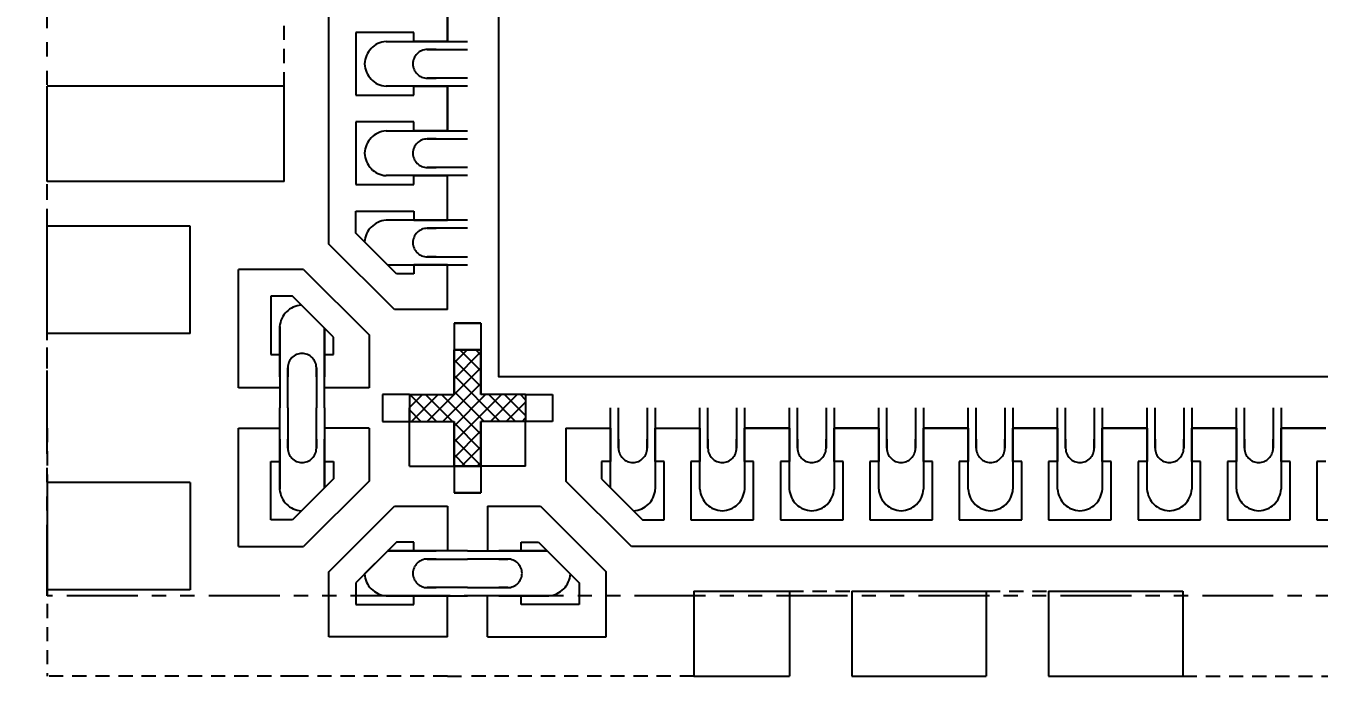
# Model space of a CAD drawing. Extents: x 0 to 864, y 0 to 559.
# Drawn here: x 340.79 to 355.26, y 249.16 to 256.49 of the extents above; entities that cross this region are included whole.
import ezdxf

# ---------------------------------------------------------------- set-up
doc = ezdxf.new("R2010")
doc.units = 0
doc.header["$LTSCALE"] = 12.7
doc.header["$MEASUREMENT"] = 0
doc.header["$PDMODE"] = 2
doc.linetypes.add('HIDDEN', pattern=[0.375, 0.25, -0.125])
doc.linetypes.add('PHANTOM', pattern=[2.5, 1.25, -0.25, 0.25, -0.25, 0.25, -0.25])
doc.layers.get('0').update_dxf_attribs({"linetype": 'CONTINUOUS'})
doc.layers.get('DEFPOINTS').update_dxf_attribs({"linetype": 'CONTINUOUS'})
for name, color, linetype in [('SH-01_DIM', 4, 'CONTINUOUS'), ('SH-01_HATCH', 10, 'CONTINUOUS'), ('SH-01_HIDDEN', 6, 'HIDDEN'), ('SH-01_MISC', 5, 'CONTINUOUS'), ('SH-01_OBJECT', 7, 'CONTINUOUS'), ('SH-01_PHANTOM', 1, 'PHANTOM')]:
    doc.layers.add(name, color=color, linetype=linetype)
doc.styles.get("Standard").update_dxf_attribs({"font": 'simplex.shx', "width": 0.82})
doc.dimstyles.new('STANDARD$0', dxfattribs={"dimtxt": 0.18, "dimasz": 0.18, "dimexe": 0.18, "dimexo": 0.0625, "dimgap": 0.09, "dimtad": 0, "dimtih": 1, "dimtoh": 1, "dimdec": 4, "dimzin": 0, "dimdsep": 46, "dimtxsty": 'Standard', "dimcen": 0.09, "dimadec": 0, "dimazin": 0, "dimtfac": 1, "dimtdec": 4, "dimtofl": 0, "dimtmove": 0, "dimatfit": 3, "dimfxl": 1, "dimtolj": 1, "dimtzin": 0, "dimarcsym": 0})

# ---------------------------------------------------------------- blocks, each defined once
blk = doc.blocks.new('_Open30')
at = {"color": 0, "lineweight": -2}
for p, q in [((-1, 0.2679), (0, 0)), ((0, 0), (-1, -0.2679)), ((0, 0), (-1, 0))]:
    blk.add_line(p, q, dxfattribs=at)
blk = doc.blocks.new('*D73')
at = {"layer": 'DEFPOINTS', "color": 0, "ltscale": 0.05, "transparency": 16777216}
for p in [(143.581, 254.717), (731.581, 254.717), (731.581, 212.675)]:
    blk.add_point(p, dxfattribs=at)
at = {"layer": 'SH-01_DIM', "ltscale": 0.05, "transparency": 16777216}
for p, q in [((143.581, 252.177), (143.581, 210.135)), ((731.581, 252.177), (731.581, 210.135)), ((146.756, 212.675), (431.027, 212.675)), ((728.406, 212.675), (442.306, 212.675))]:
    blk.add_line(p, q, dxfattribs=at)
at = {"layer": 'SH-01_DIM', "ltscale": 0.05, "transparency": 16777216, "xscale": 3.175000000000011, "yscale": 3.175000000000011, "zscale": 3.175000000000011, "rotation": 180}
blk.add_blockref('_Open30', (143.581, 212.675), dxfattribs=at)
at = {"layer": 'SH-01_DIM', "ltscale": 0.05, "transparency": 16777216, "xscale": 3.175000000000011, "yscale": 3.175000000000011, "zscale": 3.175000000000011}
blk.add_blockref('_Open30', (731.581, 212.675), dxfattribs=at)
at = {"layer": 'SH-01_DIM', "ltscale": 0.05, "transparency": 16777216, "insert": (436.666, 212.675), "char_height": 1.524, "attachment_point": 5}
blk.add_mtext('\\A1;MOLD AREA\\P 294.0000', dxfattribs=at)
blk = doc.blocks.new('*D119')
at = {"layer": 'DEFPOINTS', "color": 0, "ltscale": 0.05, "transparency": 16777216}
for p in [(145.331, 250.117), (729.831, 250.117), (729.831, 224.936)]:
    blk.add_point(p, dxfattribs=at)
at = {"layer": 'SH-01_DIM', "ltscale": 0.05, "transparency": 16777216}
for p, q in [((145.331, 247.577), (145.331, 222.396)), ((729.831, 247.577), (729.831, 222.396)), ((148.506, 224.936), (425.901, 224.936)), ((726.656, 224.936), (449.26, 224.936))]:
    blk.add_line(p, q, dxfattribs=at)
at = {"layer": 'SH-01_DIM', "ltscale": 0.05, "transparency": 16777216, "xscale": 3.175000000000011, "yscale": 3.175000000000011, "zscale": 3.175000000000011, "rotation": 180}
blk.add_blockref('_Open30', (145.331, 224.936), dxfattribs=at)
at = {"layer": 'SH-01_DIM', "ltscale": 0.05, "transparency": 16777216, "xscale": 3.175000000000011, "yscale": 3.175000000000011, "zscale": 3.175000000000011}
blk.add_blockref('_Open30', (729.831, 224.936), dxfattribs=at)
at = {"layer": 'SH-01_DIM', "ltscale": 0.05, "transparency": 16777216, "insert": (437.581, 224.936), "char_height": 1.524, "attachment_point": 5}
blk.add_mtext('\\A1;SAW SINGULATION AREA\\P 292.2500', dxfattribs=at)
blk = doc.blocks.new('*U59')
at = {"layer": 'SH-01_MISC', "ltscale": 0.05}
blk.add_lwpolyline([(-8, 8), (8, 8), (8, -8), (-8, -8)], close=True, dxfattribs=at)
blk = doc.blocks.new('*U60')
at = {"color": 0, "linetype": 'ByBlock', "lineweight": -2, "transparency": 16777216}
blk.add_blockref('*U59', (0, 0), dxfattribs=at)
blk = doc.blocks.new('A$C1BB75304')
at = {"layer": 'SH-01_HIDDEN', "ltscale": 0.05}
for p, q in [((10.03, 3.68), (10.03, 4.38)), ((7.38, 0.08), (7.38, 2.613))]:
    blk.add_line(p, q, dxfattribs=at)
at = {"layer": 'SH-01_HIDDEN'}
for p, q in [((11.17, 4.18), (11.73, 4.18)), ((11.17, 4.18), (12.08, 4.18)), ((11.73, 4.09), (11.63, 4.09)), ((11.63, 4.09), (12.08, 4.09)), ((11.63, 3.77), (11.73, 3.77)), ((12.08, 3.77), (11.63, 3.77)), ((11.73, 3.68), (11.17, 3.68)), ((12.08, 3.68), (11.17, 3.68)), ((11.17, 3.18), (11.73, 3.18)), ((11.17, 3.18), (12.08, 3.18)), ((11.73, 3.09), (11.63, 3.09)), ((11.63, 3.09), (12.08, 3.09)), ((11.63, 2.77), (11.73, 2.77)), ((12.08, 2.77), (11.63, 2.77)), ((11.73, 2.68), (11.17, 2.68)), ((12.08, 2.68), (11.17, 2.68)), ((11.73, 2.18), (11.17, 2.18)), ((12.08, 2.18), (11.17, 2.18)), ((11.63, 2.09), (11.73, 2.09)), ((12.08, 2.09), (11.63, 2.09)), ((10.93, 1.937), (11.177, 1.69)), ((11.73, 1.77), (11.63, 1.77)), ((11.63, 1.77), (12.08, 1.77)), ((11.187, 1.68), (11.73, 1.68)), ((11.187, 1.68), (12.08, 1.68)), ((10.223, 1.23), (10.47, 0.983)), ((9.98, 0.43), (9.98, 0.99)), ((9.98, 0.99), (9.98, 0.08)), ((10.48, 0.973), (10.48, 0.43)), ((10.48, 0.08), (10.48, 0.973)), ((10.07, 0.53), (10.07, 0.43)), ((10.07, 0.08), (10.07, 0.53)), ((10.39, 0.43), (10.39, 0.53)), ((10.39, 0.53), (10.39, 0.08))]:
    blk.add_line(p, q, dxfattribs=at)
for centre, radius, start, end in [((11.188, 3.923), 0.258, 93.9895, 178.3485), ((11.63, 3.93), 0.16, 90, 270), ((11.188, 3.937), 0.258, 181.6517, 266.0098), ((11.188, 2.923), 0.258, 93.9895, 178.3485), ((11.63, 2.93), 0.16, 90, 270), ((11.188, 2.937), 0.258, 181.6517, 266.0098), ((11.188, 1.922), 0.259, 94.0841, 176.6512), ((11.63, 1.93), 0.16, 90, 270), ((10.238, 0.972), 0.259, 93.3488, 175.9159), ((10.23, 0.53), 0.16, 0, 180)]:
    blk.add_arc(centre, radius, start, end, dxfattribs=at)
at = {"layer": 'SH-01_OBJECT'}
for p, q in [((10.53, 1.913), (10.53, 14.947)), ((11.48, 4.28), (10.83, 4.28)), ((10.83, 4.28), (10.83, 3.58)), ((11.48, 4.18), (11.48, 4.28)), ((11.855, 4.18), (11.48, 4.18)), ((11.48, 3.58), (11.48, 3.68)), ((11.48, 3.68), (11.855, 3.68)), ((10.83, 3.58), (11.48, 3.58)), ((11.48, 3.28), (10.83, 3.28)), ((10.83, 3.28), (10.83, 2.58)), ((11.48, 3.18), (11.48, 3.28)), ((11.855, 3.18), (11.48, 3.18)), ((11.48, 2.58), (11.48, 2.68)), ((11.48, 2.68), (11.855, 2.68)), ((10.83, 2.58), (11.48, 2.58)), ((10.83, 2.037), (10.83, 2.28)), ((10.83, 2.28), (11.48, 2.28)), ((11.48, 2.28), (11.48, 2.18)), ((11.48, 2.18), (11.855, 2.18)), ((11.287, 1.58), (10.83, 2.037)), ((11.263, 1.18), (10.53, 1.913)), ((10.247, 1.63), (10.98, 0.897)), ((11.855, 1.68), (11.48, 1.68)), ((11.48, 1.68), (11.48, 1.58)), ((11.48, 1.58), (11.287, 1.58)), ((10.123, 1.33), (9.88, 1.33)), ((9.88, 1.33), (9.88, 0.68)), ((10.58, 0.873), (10.123, 1.33)), ((11.855, 1.18), (11.263, 1.18)), ((10.58, 0.68), (10.58, 0.873)), ((10.98, 0.897), (10.98, 0.305)), ((9.88, 0.68), (9.98, 0.68)), ((9.98, 0.68), (9.98, 0.305)), ((10.48, 0.305), (10.48, 0.68)), ((10.48, 0.68), (10.58, 0.68))]:
    blk.add_line(p, q, dxfattribs=at)
at = {"layer": 'SH-01_OBJECT', "ltscale": 0.05}
for p, q in [((11.855, 4.18), (11.855, 4.68)), ((11.855, 4.68), (11.855, 4.18)), ((7.38, 2.613), (7.38, 3.68)), ((10.03, 3.68), (7.38, 3.68)), ((11.855, 3.18), (11.855, 3.68)), ((11.855, 3.68), (11.855, 3.18)), ((10.03, 2.613), (7.38, 2.613)), ((11.855, 2.18), (11.855, 2.68)), ((11.855, 2.18), (11.855, 2.68)), ((8.98, 2.113), (7.38, 2.113)), ((9.52, 0.305), (9.52, 1.63)), ((10.247, 1.63), (9.52, 1.63)), ((11.855, 1.18), (11.855, 1.68)), ((8.98, 0.913), (7.38, 0.913)), ((9.98, 0.305), (9.52, 0.305)), ((10.98, 0.305), (10.48, 0.305))]:
    blk.add_line(p, q, dxfattribs=at)
at = {"layer": 'SH-01_OBJECT', "linetype": 'Continuous'}
for p, q in [((10.03, 2.613), (10.03, 3.68)), ((7.38, 0.913), (7.38, 2.113)), ((8.98, 0.913), (8.98, 2.113))]:
    blk.add_line(p, q, dxfattribs=at)
blk = doc.blocks.new('A$C5C007AA3')
at = {"layer": 'SH-01_HIDDEN'}
for p, q in [((1.68, 3), (1.68, 2.107)), ((1.77, 2.55), (1.77, 3)), ((2.09, 3), (2.09, 2.55)), ((2.18, 2.09), (2.18, 3)), ((9.98, 2.09), (9.98, 3)), ((10.07, 3), (10.07, 2.55)), ((10.39, 2.55), (10.39, 3)), ((10.48, 3), (10.48, 2.107)), ((1.68, 2.107), (1.68, 2.65)), ((1.77, 2.65), (1.77, 2.55)), ((2.09, 2.55), (2.09, 2.65)), ((2.18, 2.65), (2.18, 2.09)), ((9.98, 2.65), (9.98, 2.09)), ((10.07, 2.55), (10.07, 2.65)), ((10.39, 2.65), (10.39, 2.55)), ((10.48, 2.107), (10.48, 2.65)), ((1.937, 1.85), (1.69, 2.097)), ((10.223, 1.85), (10.47, 2.097)), ((0.08, 1.4), (0.973, 1.4)), ((0.53, 1.31), (0.08, 1.31)), ((0.973, 1.4), (0.43, 1.4)), ((0.43, 1.31), (0.53, 1.31)), ((1.23, 1.143), (0.983, 1.39)), ((10.93, 1.143), (11.177, 1.39)), ((11.187, 1.4), (11.73, 1.4)), ((12.08, 1.4), (11.187, 1.4)), ((11.73, 1.31), (11.63, 1.31)), ((11.63, 1.31), (12.08, 1.31)), ((0.08, 0.99), (0.53, 0.99)), ((0.99, 0.9), (0.08, 0.9)), ((0.53, 0.99), (0.43, 0.99)), ((0.43, 0.9), (0.99, 0.9)), ((11.73, 0.9), (11.17, 0.9)), ((11.17, 0.9), (12.08, 0.9)), ((11.63, 0.99), (11.73, 0.99)), ((12.08, 0.99), (11.63, 0.99))]:
    blk.add_line(p, q, dxfattribs=at)
at = {"layer": 'SH-01_HIDDEN', "ltscale": 0.05}
for p, q in [((4.78, 2.775), (4.78, 3)), ((7.38, 2.775), (7.38, 3)), ((4.78, 2.775), (4.78, 1.067)), ((7.38, 2.775), (7.38, 1.067)), ((4.78, 1.067), (4.78, 0)), ((7.38, 1.067), (7.38, 0)), ((0.305, 0), (0.08, 0)), ((0.305, 0), (2.013, 0)), ((2.013, 0), (4.78, 0)), ((10.147, 0), (7.38, 0)), ((11.855, 0), (10.147, 0)), ((11.855, 0), (12.08, 0))]:
    blk.add_line(p, q, dxfattribs=at)
at = {"layer": 'SH-01_HIDDEN'}
for centre, radius, start, end in [((1.93, 2.55), 0.16, 180, 0), ((10.23, 2.55), 0.16, 180, 0), ((1.922, 2.108), 0.259, 273.3488, 355.9159), ((10.238, 2.108), 0.259, 184.0841, 266.6512), ((0.53, 1.15), 0.16, 270, 90), ((11.63, 1.15), 0.16, 90, 270), ((0.972, 1.158), 0.259, 274.0841, 356.6512), ((11.188, 1.158), 0.259, 183.3488, 265.9159)]:
    blk.add_arc(centre, radius, start, end, dxfattribs=at)
at = {"layer": 'SH-01_OBJECT', "linetype": 'Continuous'}
for p, q in [((0.73, 2.35), (0.73, 3)), ((0.73, 2.35), (0.73, 3)), ((11.43, 2.35), (11.43, 3)), ((0.73, 2.35), (0.08, 2.35)), ((0.73, 2.35), (0.08, 2.35)), ((11.43, 2.35), (12.08, 2.35)), ((3.18, 2.167), (3.18, 0.967)), ((4.78, 2.167), (4.78, 0.967)), ((7.38, 2.167), (7.38, 0.967)), ((8.98, 2.167), (8.98, 0.967))]:
    blk.add_line(p, q, dxfattribs=at)
at = {"layer": 'SH-01_OBJECT'}
for p, q in [((1.18, 2.775), (1.18, 2.183)), ((1.68, 2.775), (1.68, 2.4)), ((2.18, 2.4), (2.18, 2.775)), ((9.98, 2.4), (9.98, 2.775)), ((10.48, 2.775), (10.48, 2.4)), ((10.98, 2.775), (10.98, 2.183)), ((1.68, 2.4), (1.58, 2.4)), ((1.58, 2.4), (1.58, 2.207)), ((2.28, 2.4), (2.18, 2.4)), ((2.28, 1.75), (2.28, 2.4)), ((9.88, 1.75), (9.88, 2.4)), ((9.88, 2.4), (9.98, 2.4)), ((10.48, 2.4), (10.58, 2.4)), ((10.58, 2.4), (10.58, 2.207)), ((1.18, 2.183), (1.913, 1.45)), ((1.58, 2.207), (2.037, 1.75)), ((10.58, 2.207), (10.123, 1.75)), ((10.98, 2.183), (10.247, 1.45)), ((0.897, 1.9), (0.305, 1.9)), ((1.63, 1.167), (0.897, 1.9)), ((10.53, 1.167), (11.263, 1.9)), ((11.263, 1.9), (11.855, 1.9)), ((2.037, 1.75), (2.28, 1.75)), ((10.123, 1.75), (9.88, 1.75)), ((0.68, 1.4), (0.68, 1.5)), ((0.68, 1.5), (0.873, 1.5)), ((0.873, 1.5), (1.33, 1.043)), ((2.64, 1.45), (1.913, 1.45)), ((9.52, 1.45), (10.247, 1.45)), ((11.287, 1.5), (10.83, 1.043)), ((11.48, 1.5), (11.287, 1.5)), ((11.48, 1.4), (11.48, 1.5)), ((0.305, 1.4), (0.68, 1.4)), ((11.855, 1.4), (11.48, 1.4)), ((1.63, 0.44), (1.63, 1.167)), ((10.53, 0.44), (10.53, 1.167)), ((1.33, 1.043), (1.33, 0.8)), ((10.83, 1.043), (10.83, 0.8)), ((0.68, 0.9), (0.305, 0.9)), ((0.68, 0.8), (0.68, 0.9)), ((11.48, 0.8), (11.48, 0.9)), ((11.48, 0.9), (11.855, 0.9)), ((1.33, 0.8), (0.68, 0.8)), ((10.83, 0.8), (11.48, 0.8))]:
    blk.add_line(p, q, dxfattribs=at)
at = {"layer": 'SH-01_OBJECT', "ltscale": 0.05}
for p, q in [((1.18, 2.775), (1.68, 2.775)), ((2.64, 2.775), (2.18, 2.775)), ((2.64, 1.45), (2.64, 2.775)), ((9.52, 1.45), (9.52, 2.775)), ((9.52, 2.775), (9.98, 2.775)), ((10.98, 2.775), (10.48, 2.775)), ((3.18, 2.167), (4.78, 2.167)), ((8.98, 2.167), (7.38, 2.167)), ((0.305, 1.9), (0.305, 1.4)), ((11.855, 1.9), (11.855, 1.4)), ((0.305, 0.44), (0.305, 0.9)), ((3.18, 0.967), (4.78, 0.967)), ((8.98, 0.967), (7.38, 0.967)), ((11.855, 0.44), (11.855, 0.9)), ((0.305, 0.44), (1.63, 0.44)), ((11.855, 0.44), (10.53, 0.44))]:
    blk.add_line(p, q, dxfattribs=at)
blk = doc.blocks.new('A$C1BE279AF')
at = {"layer": 'SH-01_HATCH', "ltscale": 0.05}
h = blk.add_hatch(dxfattribs=at)
h.set_pattern_fill('ANSI31', color=10)
h.set_pattern_definition([(45, (2.30032, -1.11), (-0.0883883, 0.0883883), [])])
h.paths.add_polyline_path([(1.69, 1.19), (1.19, 1.19), (1.19, 1.69), (0.89, 1.69), (0.89, 1.19), (0.39, 1.19), (0.39, 0.89), (0.89, 0.89), (0.89, 0.39), (1.19, 0.39), (1.19, 0.89), (1.69, 0.89)])
at = {"layer": 'SH-01_HIDDEN'}
for p, q in [((0.89, 1.99), (1.19, 1.99)), ((0.89, 1.99), (0.89, 1.69)), ((1.19, 1.99), (1.19, 1.69)), ((0.09, 1.19), (0.09, 0.89)), ((0.39, 1.19), (0.09, 1.19)), ((1.69, 1.19), (1.99, 1.19)), ((1.99, 1.19), (1.99, 0.89)), ((0.09, 0.89), (0.39, 0.89)), ((1.99, 0.89), (1.69, 0.89)), ((0.89, 0.39), (0.89, 0.09)), ((1.19, 0.39), (1.19, 0.09)), ((0.89, 0.09), (1.19, 0.09))]:
    blk.add_line(p, q, dxfattribs=at)
at = {"layer": 'SH-01_OBJECT'}
for p, q in [((0.89, 1.69), (1.19, 1.69)), ((0.89, 1.69), (0.89, 1.19)), ((1.19, 1.19), (1.19, 1.69)), ((0.39, 1.19), (0.39, 0.89)), ((0.39, 1.19), (0.89, 1.19)), ((1.69, 1.19), (1.19, 1.19)), ((1.69, 1.19), (1.69, 0.89)), ((0.39, 0.89), (0.89, 0.89)), ((0.89, 0.39), (0.89, 0.89)), ((0.89, 0.89), (0.89, 0.89)), ((1.69, 0.89), (1.19, 0.89)), ((1.19, 0.89), (1.19, 0.89)), ((1.19, 0.89), (1.19, 0.39)), ((0.89, 0.39), (1.19, 0.39))]:
    blk.add_line(p, q, dxfattribs=at)
blk = doc.blocks.new('A$C6EB0439C')
at = {"layer": 'SH-01_HIDDEN'}
for p, q in [((1.45, 2.107), (1.45, 3)), ((1.54, 2.55), (1.54, 3)), ((1.86, 3), (1.86, 2.55)), ((1.95, 3), (1.95, 2.09)), ((2.45, 2.09), (2.45, 3)), ((2.54, 2.55), (2.54, 3)), ((2.86, 3), (2.86, 2.55)), ((2.95, 3), (2.95, 2.09)), ((3.45, 2.09), (3.45, 3)), ((3.54, 2.55), (3.54, 3)), ((3.86, 3), (3.86, 2.55)), ((3.95, 3), (3.95, 2.09)), ((4.45, 2.09), (4.45, 3)), ((4.54, 2.55), (4.54, 3)), ((4.86, 3), (4.86, 2.55)), ((4.95, 3), (4.95, 2.09)), ((5.45, 2.09), (5.45, 3)), ((5.54, 2.55), (5.54, 3)), ((5.86, 3), (5.86, 2.55)), ((5.95, 3), (5.95, 2.09)), ((6.45, 2.09), (6.45, 3)), ((6.54, 2.55), (6.54, 3)), ((6.86, 3), (6.86, 2.55)), ((6.95, 3), (6.95, 2.09)), ((7.45, 2.09), (7.45, 3)), ((7.54, 2.55), (7.54, 3)), ((7.86, 3), (7.86, 2.55)), ((7.95, 3), (7.95, 2.09)), ((8.45, 2.09), (8.45, 3)), ((8.54, 2.55), (8.54, 3)), ((8.86, 3), (8.86, 2.55)), ((8.95, 3), (8.95, 2.09)), ((1.45, 2.107), (1.45, 2.65)), ((1.54, 2.65), (1.54, 2.55)), ((1.86, 2.55), (1.86, 2.65)), ((1.95, 2.65), (1.95, 2.09)), ((2.45, 2.09), (2.45, 2.65)), ((2.54, 2.65), (2.54, 2.55)), ((2.86, 2.55), (2.86, 2.65)), ((2.95, 2.65), (2.95, 2.09)), ((3.45, 2.09), (3.45, 2.65)), ((3.54, 2.65), (3.54, 2.55)), ((3.86, 2.55), (3.86, 2.65)), ((3.95, 2.65), (3.95, 2.09)), ((4.45, 2.09), (4.45, 2.65)), ((4.54, 2.65), (4.54, 2.55)), ((4.86, 2.55), (4.86, 2.65)), ((4.95, 2.65), (4.95, 2.09)), ((5.45, 2.09), (5.45, 2.65)), ((5.54, 2.65), (5.54, 2.55)), ((5.86, 2.55), (5.86, 2.65)), ((5.95, 2.65), (5.95, 2.09)), ((6.45, 2.09), (6.45, 2.65)), ((6.54, 2.65), (6.54, 2.55)), ((6.86, 2.55), (6.86, 2.65)), ((6.95, 2.65), (6.95, 2.09)), ((7.45, 2.09), (7.45, 2.65)), ((7.54, 2.65), (7.54, 2.55)), ((7.86, 2.55), (7.86, 2.65)), ((7.95, 2.65), (7.95, 2.09)), ((8.45, 2.09), (8.45, 2.65)), ((8.54, 2.65), (8.54, 2.55)), ((8.86, 2.55), (8.86, 2.65)), ((8.95, 2.65), (8.95, 2.09)), ((1.707, 1.85), (1.46, 2.097)), ((-0.15, 1.4), (0.743, 1.4)), ((0.3, 1.31), (-0.15, 1.31)), ((0.743, 1.4), (0.2, 1.4)), ((0.2, 1.31), (0.3, 1.31)), ((1, 1.143), (0.753, 1.39)), ((-0.15, 0.99), (0.3, 0.99)), ((0.76, 0.9), (-0.15, 0.9)), ((0.3, 0.99), (0.2, 0.99)), ((0.2, 0.9), (0.76, 0.9))]:
    blk.add_line(p, q, dxfattribs=at)
at = {"layer": 'SH-01_HIDDEN', "ltscale": 0.05}
for p, q in [((3.45, 0.95), (4.15, 0.95)), ((5.65, 0.95), (6.35, 0.95)), ((2.383, 0), (-0.15, 0)), ((7.85, 0), (16.55, 0))]:
    blk.add_line(p, q, dxfattribs=at)
at = {"layer": 'SH-01_HIDDEN'}
for centre, radius, start, end in [((1.7, 2.55), 0.16, 180, 0), ((2.7, 2.55), 0.16, 180, 0), ((3.7, 2.55), 0.16, 180, 0), ((4.7, 2.55), 0.16, 180, 0), ((5.7, 2.55), 0.16, 180, 0), ((6.7, 2.55), 0.16, 180, 0), ((7.7, 2.55), 0.16, 180, 0), ((8.7, 2.55), 0.16, 180, 0), ((1.692, 2.108), 0.259, 273.3488, 355.9159), ((2.707, 2.108), 0.258, 183.9895, 268.3485), ((2.693, 2.108), 0.258, 271.6517, 356.0098), ((3.707, 2.108), 0.258, 183.9895, 268.3485), ((3.693, 2.108), 0.258, 271.6517, 356.0098), ((4.707, 2.108), 0.258, 183.9895, 268.3485), ((4.693, 2.108), 0.258, 271.6517, 356.0098), ((5.707, 2.108), 0.258, 183.9895, 268.3485), ((5.693, 2.108), 0.258, 271.6517, 356.0098), ((6.707, 2.108), 0.258, 183.9895, 268.3485), ((6.693, 2.108), 0.258, 271.6517, 356.0098), ((7.707, 2.108), 0.258, 183.9895, 268.3485), ((7.693, 2.108), 0.258, 271.6517, 356.0098), ((8.707, 2.108), 0.258, 183.9895, 268.3485), ((8.693, 2.108), 0.258, 271.6517, 356.0098), ((0.3, 1.15), 0.16, 270, 90), ((0.742, 1.158), 0.259, 274.0841, 356.6512)]:
    blk.add_arc(centre, radius, start, end, dxfattribs=at)
at = {"layer": 'SH-01_OBJECT', "ltscale": 0.05}
for p, q in [((0.5, 2.85), (0, 2.85)), ((0, 2.85), (0, 2.35)), ((0.95, 2.775), (1.45, 2.775)), ((0.95, 2.775), (0.95, 2.183)), ((1.95, 2.775), (2.45, 2.775)), ((3.45, 2.775), (2.95, 2.775)), ((2.95, 2.775), (3.45, 2.775)), ((4.45, 2.775), (3.95, 2.775)), ((3.95, 2.775), (4.45, 2.775)), ((5.45, 2.775), (4.95, 2.775)), ((4.95, 2.775), (5.45, 2.775)), ((6.45, 2.775), (5.95, 2.775)), ((5.95, 2.775), (6.45, 2.775)), ((7.45, 2.775), (6.95, 2.775)), ((6.95, 2.775), (7.45, 2.775)), ((8.45, 2.775), (7.95, 2.775)), ((7.95, 2.775), (8.45, 2.775)), ((9.45, 2.775), (8.95, 2.775)), ((8.95, 2.775), (9.45, 2.775)), ((0.075, 1.9), (0.075, 1.4)), ((0.075, 0.44), (0.075, 0.9)), ((2.383, 0.95), (2.383, 0)), ((3.45, 0.95), (3.45, 0)), ((4.15, 0.95), (4.15, 0)), ((5.65, 0.95), (5.65, 0)), ((6.35, 0.95), (6.35, 0)), ((7.85, 0.95), (7.85, 0)), ((0.075, 0.44), (1.4, 0.44)), ((2.383, 0), (3.45, 0)), ((4.15, 0), (5.65, 0)), ((6.35, 0), (7.85, 0))]:
    blk.add_line(p, q, dxfattribs=at)
at = {"layer": 'SH-01_OBJECT', "linetype": 'Continuous'}
for p, q in [((0.5, 2.35), (0.5, 2.85)), ((0.5, 2.35), (0, 2.35)), ((2.383, 0.95), (3.45, 0.95)), ((4.15, 0.95), (5.65, 0.95)), ((6.35, 0.95), (7.85, 0.95))]:
    blk.add_line(p, q, dxfattribs=at)
at = {"layer": 'SH-01_OBJECT'}
for p, q in [((1.45, 2.775), (1.45, 2.4)), ((1.95, 2.4), (1.95, 2.775)), ((2.45, 2.775), (2.45, 2.4)), ((2.95, 2.4), (2.95, 2.775)), ((3.45, 2.775), (3.45, 2.4)), ((3.95, 2.4), (3.95, 2.775)), ((4.45, 2.775), (4.45, 2.4)), ((4.95, 2.4), (4.95, 2.775)), ((5.45, 2.775), (5.45, 2.4)), ((5.95, 2.4), (5.95, 2.775)), ((6.45, 2.775), (6.45, 2.4)), ((6.95, 2.4), (6.95, 2.775)), ((7.45, 2.775), (7.45, 2.4)), ((7.95, 2.4), (7.95, 2.775)), ((8.45, 2.775), (8.45, 2.4)), ((8.95, 2.4), (8.95, 2.775)), ((1.45, 2.4), (1.35, 2.4)), ((1.35, 2.4), (1.35, 2.207)), ((2.05, 2.4), (1.95, 2.4)), ((2.05, 1.75), (2.05, 2.4)), ((2.45, 2.4), (2.35, 2.4)), ((2.35, 2.4), (2.35, 1.75)), ((3.05, 2.4), (2.95, 2.4)), ((3.05, 1.75), (3.05, 2.4)), ((3.45, 2.4), (3.35, 2.4)), ((3.35, 2.4), (3.35, 1.75)), ((4.05, 2.4), (3.95, 2.4)), ((4.05, 1.75), (4.05, 2.4)), ((4.45, 2.4), (4.35, 2.4)), ((4.35, 2.4), (4.35, 1.75)), ((5.05, 2.4), (4.95, 2.4)), ((5.05, 1.75), (5.05, 2.4)), ((5.45, 2.4), (5.35, 2.4)), ((5.35, 2.4), (5.35, 1.75)), ((6.05, 2.4), (5.95, 2.4)), ((6.05, 1.75), (6.05, 2.4)), ((6.45, 2.4), (6.35, 2.4)), ((6.35, 2.4), (6.35, 1.75)), ((7.05, 2.4), (6.95, 2.4)), ((7.05, 1.75), (7.05, 2.4)), ((7.45, 2.4), (7.35, 2.4)), ((7.35, 2.4), (7.35, 1.75)), ((8.05, 2.4), (7.95, 2.4)), ((8.05, 1.75), (8.05, 2.4)), ((8.45, 2.4), (8.35, 2.4)), ((8.35, 2.4), (8.35, 1.75)), ((9.05, 2.4), (8.95, 2.4)), ((9.05, 1.75), (9.05, 2.4)), ((9.45, 2.4), (9.35, 2.4)), ((9.35, 2.4), (9.35, 1.75)), ((1.683, 1.45), (0.95, 2.183)), ((1.35, 2.207), (1.807, 1.75)), ((0.075, 1.9), (0.667, 1.9)), ((0.667, 1.9), (1.4, 1.167)), ((1.807, 1.75), (2.05, 1.75)), ((2.35, 1.75), (3.05, 1.75)), ((3.35, 1.75), (4.05, 1.75)), ((4.35, 1.75), (5.05, 1.75)), ((5.35, 1.75), (6.05, 1.75)), ((6.35, 1.75), (7.05, 1.75)), ((7.35, 1.75), (8.05, 1.75)), ((8.35, 1.75), (9.05, 1.75)), ((9.35, 1.75), (10.05, 1.75)), ((0.45, 1.4), (0.45, 1.5)), ((0.45, 1.5), (0.643, 1.5)), ((0.643, 1.5), (1.1, 1.043)), ((14.717, 1.45), (1.683, 1.45)), ((0.075, 1.4), (0.45, 1.4)), ((1.4, 0.44), (1.4, 1.167)), ((1.1, 1.043), (1.1, 0.8)), ((0.45, 0.9), (0.075, 0.9)), ((0.45, 0.8), (0.45, 0.9)), ((1.1, 0.8), (0.45, 0.8))]:
    blk.add_line(p, q, dxfattribs=at)

msp = doc.modelspace()

# ---------------------------------------------------------------- linework, layer by layer
at = {"layer": 'SH-01_OBJECT', "linetype": 'Continuous'}
for q in [(345.08073, 252.21735), (345.73073, 251.56735)]:
    msp.add_line((345.08073, 251.56735), q, dxfattribs=at)
at = {"layer": 'SH-01_PHANTOM', "ltscale": 0.05}
msp.add_lwpolyline([(341.03073, 421.31745), (534.13073, 421.31745), (534.13073, 250.11745), (341.03073, 250.11745)], close=True, dxfattribs=at)

# ---------------------------------------------------------------- block references
at = {"ltscale": 0.05, "row_count": 10, "column_count": 1, "row_spacing": 16.7, "column_spacing": 0}
msp.add_blockref('A$C1BB75304', (333.65073, 252.13754), dxfattribs=at)
msp.add_blockref('*U60', (354.08073, 260.56745))
at = {"ltscale": 0.05}
for name, p in [('A$C5C007AA3', (333.65073, 249.21745)), ('A$C6EB0439C', (345.88073, 249.21745))]:
    msp.add_blockref(name, p, dxfattribs=at)
at = {"layer": 'SH-01_OBJECT', "ltscale": 0.05, "xscale": -1, "row_count": 10, "column_count": 1, "row_spacing": 16.7, "column_spacing": 0}
msp.add_blockref('A$C1BE279AF', (346.77073, 251.17754), dxfattribs=at)
at = {"layer": 'SH-01_OBJECT', "ltscale": 0.05, "row_count": 1, "column_count": 12, "row_spacing": 0, "column_spacing": 16.7}
msp.add_blockref('A$C1BE279AF', (344.69073, 251.17735), dxfattribs=at)

# ---------------------------------------------------------------- dimensions: what is measured, and where the dimension line sits
at = {"layer": 'SH-01_DIM', "ltscale": 0.05}
dim = msp.add_linear_dim(base=(731.58073, 212.67526), p1=(143.58073, 254.71745), p2=(731.58073, 254.71745), text='MOLD AREA\\P<>', dimstyle='STANDARD$0', override={"dimscale": 25.4, "dimtxt": 0.06, "dimasz": 0.125, "dimexe": 0.1, "dimexo": 0.1, "dimgap": 0.01, "dimtih": 0, "dimtoh": 0, "dimlfac": 0.5, "dimzin": 1, "dimpost": ' <>\\X', "dimblk": 'Open30', "dimcen": -0.09, "dimclrd": 256, "dimclre": 256, "dimclrt": 256, "dimazin": 1, "dimtp": 0.03, "dimtm": 0.03, "dimtofl": 1, "dimldrblk": 'Open30', "dimlwd": 65535, "dimlwe": 65535}, dxfattribs=at)
dim.commit()
dim.dimension.update_dxf_attribs({"geometry": '*D73', "text_midpoint": (436.66625, 212.67526), "dimtype": 160})
dim = msp.add_linear_dim(base=(729.83073, 224.93642), p1=(145.33073, 250.11745), p2=(729.83073, 250.11745), text='SAW SINGULATION AREA\\P<>', dimstyle='STANDARD$0', override={"dimscale": 25.4, "dimtxt": 0.06, "dimasz": 0.125, "dimexe": 0.1, "dimexo": 0.1, "dimgap": 0.01, "dimtih": 0, "dimtoh": 0, "dimlfac": 0.5, "dimzin": 1, "dimpost": ' <>\\X', "dimblk": 'Open30', "dimcen": -0.09, "dimclrd": 256, "dimclre": 256, "dimclrt": 256, "dimazin": 1, "dimtp": 0.03, "dimtm": 0.03, "dimtofl": 1, "dimldrblk": 'Open30', "dimlwd": 65535, "dimlwe": 65535}, dxfattribs=at)
dim.commit()
dim.dimension.update_dxf_attribs({"geometry": '*D119', "text_midpoint": (437.58073, 224.93642)})

doc.saveas('drawing.dxf')
